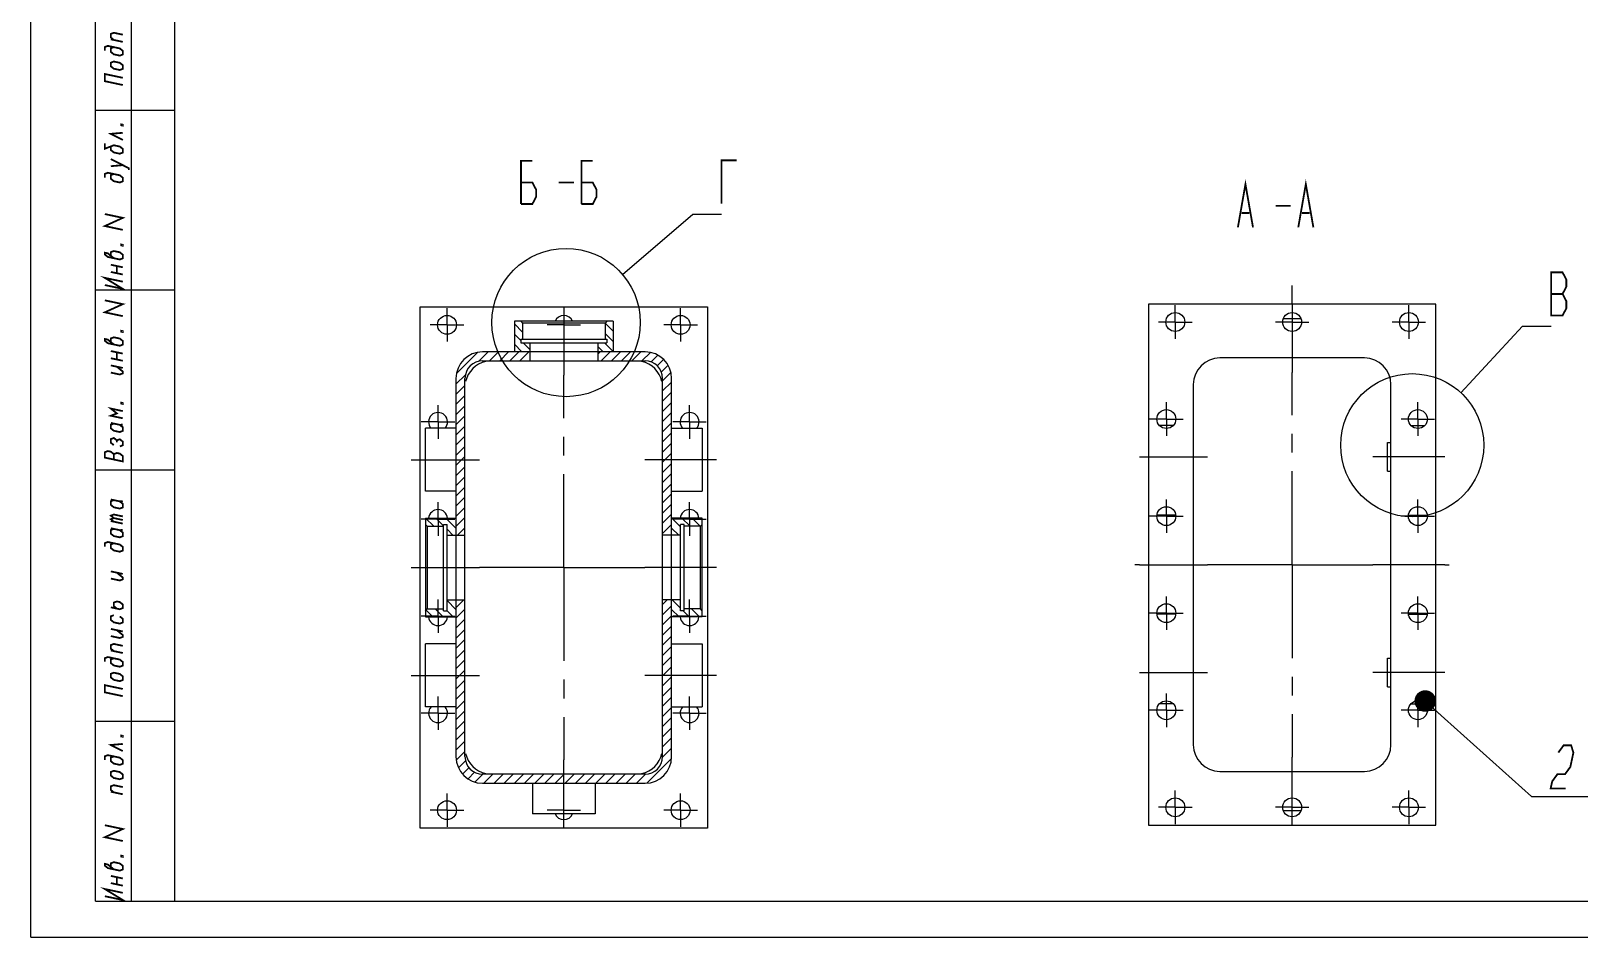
# Model space of a CAD drawing. Header units: millimetres. Extents: x 0 to 630, y 0 to 297.
# Drawn here: x 0 to 215.4, y 0 to 126 of the extents above; entities that cross this region are included whole.
import ezdxf

# ---------------------------------------------------------------- set-up
doc = ezdxf.new("R2010")
doc.units = ezdxf.units.MM
doc.header["$LTSCALE"] = 34.65
doc.linetypes.add('CENTER', pattern=[0.6, 0.375, -0.075, 0.075, -0.075])
doc.layers.get('0').update_dxf_attribs({"linetype": 'CONTINUOUS'})
doc.layers.add('ALL_AXIS', color=7, linetype='CONTINUOUS')
doc.layers.add('ALL_ROUND', color=7, linetype='CONTINUOUS')
doc.styles.get("Standard").update_dxf_attribs({"font": 'txt', "width": 0.7})
doc.dimstyles.get("Standard").update_dxf_attribs({"dimtxt": 3.5, "dimasz": 3, "dimexe": 0.18, "dimexo": 0.0625, "dimgap": 0.09, "dimtad": 1, "dimdec": 5, "dimdsep": 46, "dimtxsty": 'STANDARD', "dimblk": '_FILLED', "dimblk1": '_FILLED', "dimblk2": '_FILLED', "dimcen": 0.09, "dimadec": 0, "dimazin": 0, "dimtol": 1, "dimtp": 1e-05, "dimtm": 1e-05, "dimtfac": 1, "dimtdec": 5, "dimtofl": 0, "dimtmove": 0, "dimatfit": 3, "dimldrblk": '_FILLED', "dimfxl": 1, "dimtolj": 1, "dimarcsym": 0})

# ---------------------------------------------------------------- blocks, each defined once
blk = doc.blocks.new('_FILLED')
at = {"color": 0, "linetype": 'BYBLOCK'}
blk.add_solid([(0, 0), (-1, 0.167), (-1, -0.167)], dxfattribs=at)
blk = doc.blocks.new('BALLOON2001_BL14', base_point=(214.55, 23.1))
at = {"color": 2, "linetype": 'CONTINUOUS'}
blk.add_line((208.78, 19.56), (220.31, 19.56), dxfattribs=at)
at = {"color": 2, "linetype": 'CONTINUOUS', "const_width": 0.25}
blk.add_lwpolyline([(212.5, 25.65), (213.23, 26.65), (214.28, 26.65), (214.6, 25.65), (214.17, 23.65), (213.43, 22.65), (212.38, 22.65), (211.65, 21.65), (211.43, 20.65), (213.53, 20.65)], dxfattribs=at)

msp = doc.modelspace()

# ---------------------------------------------------------------- linework, layer by layer
at = {"color": 7, "linetype": 'CONTINUOUS'}
for p, q in [((0, 0), (0, 297)), ((20, 5), (20, 292)), ((9, 5), (9, 150)), ((14, 5), (14, 150)), ((20, 5), (20, 150)), ((9, 115), (20, 115)), ((9, 90), (20, 90)), ((54.1332047, 15.138315), (54.1332047, 87.638315)), ((54.1332047, 87.638315), (94.1332047, 87.638315)), ((94.1332047, 87.638315), (94.1332047, 15.138315)), ((155.4601285, 88.0381335), (155.4601285, 15.5381335)), ((195.4601285, 88.0381335), (155.4601285, 88.0381335)), ((195.4601285, 15.5381335), (195.4601285, 88.0381335)), ((67.2582047, 85.638315), (67.2582047, 81.388315)), ((81.0082047, 85.638315), (67.2582047, 85.638315)), ((68.1332047, 85.638315), (68.3832047, 85.388315)), ((68.3832047, 85.388315), (68.3832047, 83.138315)), ((79.8832047, 85.388315), (68.3832047, 85.388315)), ((80.1332047, 85.638315), (79.8832047, 85.388315)), ((79.8832047, 85.388315), (79.8832047, 83.138315)), ((81.0082047, 85.638315), (81.0082047, 81.388315)), ((68.1332047, 83.138315), (68.1332047, 82.638315)), ((68.1332047, 83.138315), (80.1332047, 83.138315)), ((68.1332047, 82.638315), (80.1332047, 82.638315)), ((69.3832047, 82.638315), (69.3832047, 80.138315)), ((78.8832047, 82.638315), (78.8832047, 80.138315)), ((80.1332047, 83.138315), (80.1332047, 82.638315)), ((85.4332047, 81.388315), (62.8332047, 81.388315)), ((62.8332047, 80.138315), (85.4332047, 80.138315)), ((185.5101285, 80.5381335), (165.4101285, 80.5381335)), ((59.1332047, 77.688315), (59.1332047, 25.088315)), ((60.3832047, 25.088315), (60.3832047, 77.688315)), ((87.8832047, 25.088315), (87.8832047, 77.688315)), ((89.1332047, 25.088315), (89.1332047, 77.688315)), ((161.7101285, 76.8381335), (161.7101285, 26.7381335)), ((189.2101285, 26.7381335), (189.2101285, 76.8381335)), ((188.7101285, 64.7881335), (188.7101285, 68.7881335)), ((9, 65), (20, 65)), ((54.8832047, 58.263315), (54.8832047, 44.513315)), ((54.8832047, 58.263315), (59.1332047, 58.263315)), ((93.3832047, 58.263315), (89.1332047, 58.263315)), ((93.3832047, 44.513315), (93.3832047, 58.263315)), ((54.8832047, 57.388315), (55.1332047, 57.138315)), ((55.1332047, 57.138315), (55.1332047, 45.638315)), ((55.1332047, 57.138315), (57.3832047, 57.138315)), ((57.3832047, 45.388315), (57.3832047, 57.388315)), ((57.3832047, 57.388315), (57.8832047, 57.388315)), ((57.8832047, 45.388315), (57.8832047, 57.388315)), ((90.8832047, 57.388315), (90.3832047, 57.388315)), ((90.3832047, 45.388315), (90.3832047, 57.388315)), ((90.8832047, 45.388315), (90.8832047, 57.388315)), ((93.1332047, 57.138315), (90.8832047, 57.138315)), ((93.3832047, 57.388315), (93.1332047, 57.138315)), ((93.1332047, 45.638315), (93.1332047, 57.138315)), ((57.8832047, 55.888315), (60.3832047, 55.888315)), ((90.3832047, 55.888315), (87.8832047, 55.888315)), ((54.8832047, 45.388315), (55.1332047, 45.638315)), ((55.1332047, 45.638315), (57.3832047, 45.638315)), ((57.3832047, 45.388315), (57.8832047, 45.388315)), ((57.8832047, 46.888315), (60.3832047, 46.888315)), ((90.3832047, 46.888315), (87.8832047, 46.888315)), ((90.8832047, 45.388315), (90.3832047, 45.388315)), ((93.1332047, 45.638315), (90.8832047, 45.638315)), ((93.3832047, 45.388315), (93.1332047, 45.638315)), ((54.8832047, 44.513315), (59.1332047, 44.513315)), ((93.3832047, 44.513315), (89.1332047, 44.513315)), ((188.7101285, 34.7881335), (188.7101285, 38.7881335)), ((9, 30), (20, 30)), ((85.4332047, 22.638315), (62.8332047, 22.638315)), ((165.4101285, 23.0381335), (185.5101285, 23.0381335)), ((62.8332047, 21.388315), (85.4332047, 21.388315)), ((94.1332047, 15.138315), (54.1332047, 15.138315)), ((155.4601285, 15.5381335), (195.4601285, 15.5381335)), ((9, 5), (20, 5)), ((20, 5), (625, 5)), ((0, 0), (630, 0))]:
    msp.add_line(p, q, dxfattribs=at)
at = {"color": 2, "linetype": 'CONTINUOUS'}
for p, q in [((67.2582047, 85.2641794), (68.3832047, 84.1391794)), ((79.8832047, 85.3671014), (81.0082047, 84.2421014)), ((67.2582047, 83.8499658), (68.1332047, 82.9749658)), ((67.2582047, 82.4357522), (68.305642, 81.388315)), ((68.4698556, 82.638315), (69.3832047, 81.7249658)), ((78.8832047, 82.1244607), (79.6193505, 81.388315)), ((79.7835641, 82.638315), (81.0082047, 81.4136743)), ((79.8832047, 83.9528879), (81.0082047, 82.8278879)), ((62.1442327, 81.3160794), (59.2054403, 78.3772871)), ((63.6306818, 81.388315), (62.3189435, 80.0765767)), ((65.0448953, 81.388315), (63.7948953, 80.138315)), ((66.4591089, 81.388315), (65.2091089, 80.138315)), ((67.8733225, 81.388315), (66.6233225, 80.138315)), ((69.287536, 81.388315), (68.037536, 80.138315)), ((79.187031, 81.388315), (78.8832047, 81.0844888)), ((80.6012445, 81.388315), (79.3512445, 80.138315)), ((82.0154581, 81.388315), (80.7654581, 80.138315)), ((83.4296717, 81.388315), (82.1796717, 80.138315)), ((84.8438852, 81.388315), (83.5938852, 80.138315)), ((86.1735549, 81.3037711), (85.0080988, 80.138315)), ((87.2092483, 80.925251), (86.2694718, 79.9854744)), ((88.0237649, 80.325554), (87.1400816, 79.4418707)), ((60.444943, 78.2025762), (59.1332047, 76.8908379)), ((88.6347396, 79.5223151), (87.7029417, 78.5905172)), ((89.0306182, 78.5039801), (87.8832047, 77.3565667)), ((60.3832047, 76.7266244), (59.1332047, 75.4766244)), ((89.1332047, 77.1923531), (87.8832047, 75.9423531)), ((89.1332047, 75.7781396), (87.8832047, 74.5281396)), ((60.3832047, 75.3124108), (59.1332047, 74.0624108)), ((60.3832047, 73.8981973), (59.1332047, 72.6481973)), ((89.1332047, 74.363926), (87.8832047, 73.113926)), ((60.3832047, 72.4839837), (59.1332047, 71.2339837)), ((89.1332047, 72.9497124), (87.8832047, 71.6997124)), ((89.1332047, 71.5354989), (87.8832047, 70.2854989)), ((60.3832047, 71.0697701), (59.1332047, 69.8197701)), ((60.3832047, 69.6555566), (59.1332047, 68.4055566)), ((89.1332047, 70.1212853), (87.8832047, 68.8712853)), ((60.3832047, 68.241343), (59.1332047, 66.991343)), ((60.3832047, 66.8271294), (59.1332047, 65.5771294)), ((89.1332047, 68.7070718), (87.8832047, 67.4570718)), ((89.1332047, 67.2928582), (87.8832047, 66.0428582)), ((188.7101285, 68.7881335), (189.2101285, 68.7881335)), ((60.3832047, 65.4129159), (59.1332047, 64.1629159)), ((89.1332047, 65.8786446), (87.8832047, 64.6286446)), ((188.7101285, 64.7881335), (189.2101285, 64.7881335)), ((60.3832047, 63.9987023), (59.1332047, 62.7487023)), ((60.3832047, 62.5844888), (59.1332047, 61.3344888)), ((89.1332047, 64.4644311), (87.8832047, 63.2144311)), ((89.1332047, 63.0502175), (87.8832047, 61.8002175)), ((60.3832047, 61.1702752), (59.1332047, 59.9202752)), ((89.1332047, 61.6360039), (87.8832047, 60.3860039)), ((54.9085641, 58.263315), (56.0335641, 57.138315)), ((56.3227776, 58.263315), (57.3832047, 57.2028879)), ((57.7369912, 58.263315), (59.1332047, 56.8671014)), ((60.3832047, 59.7560616), (59.1332047, 58.5060616)), ((60.3832047, 58.3418481), (59.1332047, 57.0918481)), ((89.1332047, 60.2217904), (87.8832047, 58.9717904)), ((89.1332047, 58.8075768), (87.8832047, 57.5575768)), ((89.1585641, 58.263315), (90.3832047, 57.0386743)), ((90.5727776, 58.263315), (91.6977776, 57.138315)), ((91.9869912, 58.263315), (93.1119912, 57.138315)), ((57.8832047, 56.7028879), (58.6977776, 55.888315)), ((60.3832047, 56.9276345), (59.3438852, 55.888315)), ((89.1332047, 57.3933633), (87.8832047, 56.1433633)), ((89.1332047, 56.8744607), (90.1193505, 55.888315)), ((89.1332047, 55.9791497), (89.04237, 55.888315)), ((54.9694234, 45.4745336), (55.930642, 44.513315)), ((56.2198556, 45.638315), (57.3448556, 44.513315)), ((57.8832047, 46.8033929), (59.1332047, 45.5533929)), ((57.8832047, 45.3891794), (58.7590691, 44.513315)), ((60.2433802, 46.888315), (59.1332047, 45.7781396)), ((60.3832047, 45.613926), (59.1332047, 44.363926)), ((88.5276514, 46.888315), (87.8832047, 46.2438683)), ((89.1332047, 46.0796548), (87.8832047, 44.8296548)), ((89.1332047, 45.5607522), (90.180642, 44.513315)), ((89.2198556, 46.888315), (90.3832047, 45.7249658)), ((90.7198556, 45.388315), (91.5948556, 44.513315)), ((91.8840691, 45.638315), (93.0090691, 44.513315)), ((60.3832047, 44.1997124), (59.1332047, 42.9497124)), ((89.1332047, 44.6654412), (87.8832047, 43.4154412)), ((89.1332047, 43.2512276), (87.8832047, 42.0012276)), ((60.3832047, 42.7854989), (59.1332047, 41.5354989)), ((60.3832047, 41.3712853), (59.1332047, 40.1212853)), ((89.1332047, 41.8370141), (87.8832047, 40.5870141)), ((60.3832047, 39.9570718), (59.1332047, 38.7070718)), ((89.1332047, 40.4228005), (87.8832047, 39.1728005)), ((89.1332047, 39.0085869), (87.8832047, 37.7585869)), ((188.7101285, 38.7881335), (189.2101285, 38.7881335)), ((60.3832047, 38.5428582), (59.1332047, 37.2928582)), ((60.3832047, 37.1286446), (59.1332047, 35.8786446)), ((89.1332047, 37.5943734), (87.8832047, 36.3443734)), ((60.3832047, 35.7144311), (59.1332047, 34.4644311)), ((89.1332047, 36.1801598), (87.8832047, 34.9301598)), ((89.1332047, 34.7659463), (87.8832047, 33.5159463)), ((188.7101285, 34.7881335), (189.2101285, 34.7881335)), ((60.3832047, 34.3002175), (59.1332047, 33.0502175)), ((60.3832047, 32.8860039), (59.1332047, 31.6360039)), ((89.1332047, 33.3517327), (87.8832047, 32.1017327)), ((60.3832047, 31.4717904), (59.1332047, 30.2217904)), ((89.1332047, 31.9375191), (87.8832047, 30.6875191)), ((89.1332047, 30.5233056), (87.8832047, 29.2733056)), ((60.3832047, 30.0575768), (59.1332047, 28.8075768)), ((60.3832047, 28.6433633), (59.1332047, 27.3933633)), ((89.1332047, 29.109092), (87.8832047, 27.859092)), ((60.3832047, 27.2291497), (59.1332047, 25.9791497)), ((89.1332047, 26.2806649), (87.8781178, 25.0255779)), ((89.1332047, 27.6948784), (87.8832047, 26.4448784)), ((60.3832047, 25.8149361), (59.1724594, 24.6041908)), ((60.4665099, 24.4840278), (59.4943962, 23.511914)), ((89.1136278, 24.8468744), (85.6746453, 21.4078919)), ((60.9405381, 23.5438424), (60.0568548, 22.660159)), ((61.7184314, 22.9075221), (60.8120239, 22.0011146)), ((62.8634378, 22.638315), (61.7742965, 21.5491736)), ((64.2776514, 22.638315), (63.0276514, 21.388315)), ((65.691865, 22.638315), (64.441865, 21.388315)), ((67.1060785, 22.638315), (65.8560785, 21.388315)), ((68.5202921, 22.638315), (67.2702921, 21.388315)), ((69.9345056, 22.638315), (68.6845056, 21.388315)), ((71.3487192, 22.638315), (70.0987192, 21.388315)), ((72.7629328, 22.638315), (71.5129328, 21.388315)), ((74.1771463, 22.638315), (72.9271463, 21.388315)), ((75.5913599, 22.638315), (74.3413599, 21.388315)), ((77.0055735, 22.638315), (75.7555735, 21.388315)), ((78.419787, 22.638315), (77.169787, 21.388315)), ((79.8340006, 22.638315), (78.5840006, 21.388315)), ((81.2482141, 22.638315), (79.9982141, 21.388315)), ((82.6624277, 22.638315), (81.4124277, 21.388315)), ((84.0766413, 22.638315), (82.8266413, 21.388315)), ((85.4959418, 22.6434019), (84.2408548, 21.388315))]:
    msp.add_line(p, q, dxfattribs=at)
at = {"color": 2, "linetype": 'CONTINUOUS', "const_width": 0.25}
for points in [[(11.5279253, 124.7656998), (11.111259, 125.1042517), (11.111259, 125.6042642), (11.5279253, 125.7656863), (12.7779253, 125.5000012)], [(12.7779253, 124.4999954), (11.111259, 124.8542551)], [(11.5279253, 123.765694), (11.111259, 123.6042526), (11.111259, 123.1042593), (11.5279253, 122.7656882), (12.361259, 122.5885583), (12.7779253, 122.7499997), (12.7779253, 123.249993), (12.361259, 123.5885641), (10.6945927, 123.9428238), (10.2779252, 123.7813824), (10.2779252, 123.2813892)], [(12.361259, 120.588566), (12.7779253, 120.7500073), (12.7779253, 121.2500006), (12.361259, 121.5885718), (11.5279253, 121.7657016), (11.111259, 121.6042603), (11.111259, 121.104267), (11.5279253, 120.7656958), (12.361259, 120.588566)], [(12.7779253, 118.4999991), (10.2779252, 119.0313885), (10.2779252, 120.0313943), (12.7779253, 119.5000049)], [(12.7779253, 112.9791742), (12.7779253, 112.8541663), (12.5695928, 112.8984439), (12.5695928, 113.0234518), (12.7779253, 112.9791742)], [(11.111259, 109.9584311), (11.111259, 109.4584186), (11.5279253, 109.1198666), (12.361259, 108.9427368), (12.7779253, 109.1041589), (12.7779253, 109.6041714), (12.361259, 109.9427234), (11.5279253, 110.1198532), (10.2779252, 109.6355676), (10.2779252, 110.3855576)], [(12.7779253, 110.8541739), (11.111259, 111.7084268), (12.7779253, 111.8541605)], [(13.6112591, 106.6770401), (13.6112591, 106.9270367), (11.111259, 108.2084354)], [(68.1813885, 101.9430231), (68.1813885, 107.9430386), (69.7563885, 107.9430386)], [(76.5813902, 101.9430231), (76.5813902, 107.9430386), (78.1563902, 107.9430386)], [(96.0793643, 102.0149863), (96.0793643, 108.0149826), (98.1793707, 108.0149826)], [(11.5279253, 106.1198685), (11.111259, 105.9584271), (11.111259, 105.4584338), (11.5279253, 105.1198627), (12.361259, 104.9427328), (12.7779253, 105.1041742), (12.7779253, 105.6041675), (12.361259, 105.9427386), (10.6945927, 106.2969983), (10.2779252, 106.1355569), (10.2779252, 105.6355637)], [(11.111259, 107.2084296), (12.7779253, 107.3541632)], [(68.1813885, 101.9430231), (69.7563885, 101.9430231), (70.2813902, 102.9430289), (70.2813902, 103.9430347), (69.7563885, 104.9430212), (68.1813885, 104.9430212)], [(73.4313902, 104.9430212), (75.5313869, 104.9430212)], [(76.5813902, 101.9430231), (78.1563902, 101.9430231), (78.6813869, 102.9430289), (78.6813869, 103.9430347), (78.1563902, 104.9430212), (76.5813902, 104.9430212)], [(167.9164948, 98.7014877), (168.9664883, 104.7014841), (170.0164819, 98.7014877)], [(176.3164819, 98.7014877), (177.3664948, 104.7014841), (178.4164883, 98.7014877)], [(173.1664819, 101.7014859), (175.2664883, 101.7014859)], [(12.7779253, 98.3541687), (10.2779252, 98.8855582), (12.7779253, 100.0208386), (10.2779252, 100.5522281)], [(168.4414819, 100.7014993), (169.4914948, 100.7014993)], [(176.8414883, 100.7014993), (177.8914819, 100.7014993)], [(11.5279253, 94.4115353), (10.6945927, 95.0886584), (10.2779252, 95.177233), (10.2779252, 94.9272171), (10.6945927, 94.5886652), (12.361259, 94.2344055), (12.7779253, 94.3958276), (12.7779253, 94.8958401), (12.361259, 95.2343921), (11.5279253, 95.4115219), (11.111259, 95.2500998), (11.111259, 94.7500873)], [(12.7779253, 96.2708313), (12.7779253, 96.1458426), (12.5695928, 96.1901202), (12.5695928, 96.3151089), (12.7779253, 96.2708313)], [(11.111259, 93.5000848), (12.7779253, 93.1458252)], [(12.7779253, 92.1458386), (11.111259, 92.5000983)], [(11.9445927, 92.3229684), (11.9445927, 93.322955)], [(10.2779252, 90.6772165), (12.7779253, 90.145827), (10.2779252, 91.6772223), (12.7779253, 91.1458328)], [(211.50983, 86.4402896), (213.08483, 86.4402896), (213.6098172, 87.4402762), (213.6098172, 88.440282), (213.08483, 89.4402878), (213.6098172, 90.4402744), (213.6098172, 91.4402802), (213.08483, 92.4402859), (211.50983, 92.4402859), (211.50983, 86.4402896)], [(12.7779253, 86.354176), (10.2779252, 86.8855655), (12.7779253, 88.0208267), (10.2779252, 88.5522162)], [(211.50983, 89.4402878), (213.08483, 89.4402878)], [(12.7779253, 84.2708386), (12.7779253, 84.1458307), (12.5695928, 84.1901083), (12.5695928, 84.3151163), (12.7779253, 84.2708386)], [(11.5279253, 82.4115234), (10.6945927, 83.0886658), (10.2779252, 83.1772211), (10.2779252, 82.9272244), (10.6945927, 82.5886533), (12.361259, 82.2343936), (12.7779253, 82.395835), (12.7779253, 82.8958282), (12.361259, 83.2343994), (11.5279253, 83.4115292), (11.111259, 83.2500879), (11.111259, 82.7500946)], [(11.111259, 81.5000922), (12.7779253, 81.1458325)], [(12.7779253, 80.1458267), (11.111259, 80.5000864)], [(11.9445927, 80.3229565), (11.9445927, 81.3229623)], [(11.111259, 79.5000998), (12.7779253, 79.1458401)], [(11.111259, 78.500094), (12.361259, 78.2343896), (12.7779253, 78.395831), (12.7779253, 78.6458276), (11.9445927, 79.32297)], [(12.7779253, 72.145838), (11.111259, 72.5000977), (11.9445927, 72.8229611), (11.111259, 73.5001035), (12.7779253, 73.1458246)], [(12.7779253, 74.2708383), (12.7779253, 74.1458304), (12.5695928, 74.190108), (12.5695928, 74.315116), (12.7779253, 74.2708383)], [(11.111259, 71.5000919), (12.361259, 71.2344067), (12.7779253, 71.2708401)], [(11.5279253, 71.4115366), (11.111259, 71.2500952), (11.111259, 70.7501019), (11.5279253, 70.4115308), (12.361259, 70.2344009), (12.7779253, 70.3958423), (12.7779253, 70.8958356), (12.361259, 71.2344067)], [(12.361259, 68.2343893), (12.7779253, 68.3958307), (12.7779253, 68.895824), (12.361259, 69.2343951), (11.9445927, 69.072973), (11.5279253, 69.411525), (11.111259, 69.2501028), (11.111259, 68.7500903), (11.5279253, 68.4115384)], [(11.9445927, 68.8229572), (11.9445927, 69.072973)], [(12.7779253, 66.1458417), (12.7779253, 66.8958316), (12.361259, 67.2344028), (11.9445927, 67.3229581), (11.5279253, 67.1615359), (11.111259, 67.5000879), (10.6945927, 67.5886624), (10.2779252, 67.4272211), (10.2779252, 66.6772311), (12.7779253, 66.1458417)], [(11.5279253, 66.4115268), (11.5279253, 67.1615359)], [(11.111259, 60.8542685), (12.361259, 60.5885641), (12.7779253, 60.6249976)], [(11.5279253, 60.765694), (11.111259, 60.6042526), (11.111259, 60.1042593), (11.5279253, 59.7656882), (12.361259, 59.5885583), (12.7779253, 59.7499997), (12.7779253, 60.249993), (12.361259, 60.5885641)], [(11.5279253, 57.7656958), (11.111259, 58.104267), (11.5279253, 58.2656891), (12.7779253, 58.000004)], [(11.5279253, 58.2656891), (11.111259, 58.6042603), (11.5279253, 58.7657016), (12.7779253, 58.4999973)], [(12.7779253, 57.4999915), (11.111259, 57.8542703)], [(11.111259, 56.8542645), (12.361259, 56.5885602), (12.7779253, 56.6249936)], [(11.5279253, 56.76569), (11.111259, 56.6042679), (11.111259, 56.1042554), (11.5279253, 55.7657034), (12.361259, 55.5885736), (12.7779253, 55.7499957), (12.7779253, 56.2500082), (12.361259, 56.5885602)], [(11.5279253, 54.7656976), (11.111259, 54.6042563), (11.111259, 54.104263), (11.5279253, 53.7656918), (12.361259, 53.588562), (12.7779253, 53.7500034), (12.7779253, 54.2499966), (12.361259, 54.5885678), (10.6945927, 54.9428275), (10.2779252, 54.7813861), (10.2779252, 54.2813928)], [(11.111259, 50.8542682), (12.7779253, 50.5000085)], [(11.111259, 49.8542624), (12.361259, 49.588558), (12.7779253, 49.7499994), (12.7779253, 49.999996), (11.9445927, 50.6771384)], [(11.111259, 45.8542584), (12.361259, 45.5885733), (12.7779253, 45.7499954), (12.7779253, 46.2500079), (12.361259, 46.5885599), (11.9445927, 46.6771344), (11.5279253, 46.5156931), (11.5279253, 46.0156998), (11.9445927, 45.6771286)], [(11.5279253, 44.7656973), (11.111259, 44.604256), (11.111259, 44.1042627), (11.5279253, 43.7656915), (12.361259, 43.5885617), (12.7779253, 43.7500031), (12.7779253, 44.2499963), (12.361259, 44.5885675)], [(11.111259, 42.8542603), (12.7779253, 42.5000006)], [(11.111259, 41.8542641), (12.361259, 41.5885693), (12.7779253, 41.7500011), (12.7779253, 41.9999977), (11.9445927, 42.6771304)], [(11.5279253, 38.7656914), (11.111259, 38.6042596), (11.111259, 38.1042567), (11.5279253, 37.7656952), (12.361259, 37.5885654), (12.7779253, 37.7499971), (12.7779253, 38.25), (12.361259, 38.5885616), (10.6945927, 38.9428308), (10.2779252, 38.7813895), (10.2779252, 38.2813962)], [(11.5279253, 39.7656972), (11.111259, 40.1042587), (11.111259, 40.6042616), (11.5279253, 40.7656934), (12.7779253, 40.4999986)], [(12.7779253, 39.5000024), (11.111259, 39.8542621)], [(12.361259, 35.5885634), (12.7779253, 35.7500047), (12.7779253, 36.249998), (12.361259, 36.5885692), (11.5279253, 36.765699), (11.111259, 36.6042577), (11.111259, 36.1042644), (11.5279253, 35.7656932), (12.361259, 35.5885634)], [(12.7779253, 33.4999965), (10.2779252, 34.0313956), (10.2779252, 35.0313918), (12.7779253, 34.5000023)], [(12.7779253, 27.979162), (12.7779253, 27.8541637), (12.5695928, 27.8984509), (12.5695928, 28.0234492), (12.7779253, 27.979162)], [(12.7779253, 25.8541713), (11.111259, 26.7084242), (12.7779253, 26.8541675)], [(11.5279253, 25.1198602), (11.111259, 24.9584285), (11.111259, 24.4584256), (11.5279253, 24.119864), (12.361259, 23.9427342), (12.7779253, 24.104166), (12.7779253, 24.6041689), (12.361259, 24.9427304), (10.6945927, 25.2969901), (10.2779252, 25.1355583), (10.2779252, 24.6355554)], [(12.361259, 21.9427322), (12.7779253, 22.104164), (12.7779253, 22.6041669), (12.361259, 22.9427284), (11.5279253, 23.1198582), (11.111259, 22.9584265), (11.111259, 22.4584236), (11.5279253, 22.1198621), (12.361259, 21.9427322)], [(11.5279253, 20.1198601), (11.111259, 20.4584312), (11.111259, 20.9584245), (11.5279253, 21.1198659), (12.7779253, 20.8541711)], [(12.7779253, 19.8541653), (11.111259, 20.208425)], [(12.7779253, 13.3541661), (10.2779252, 13.8855556), (12.7779253, 15.020836), (10.2779252, 15.5522255)], [(12.7779253, 11.2708287), (12.7779253, 11.1458304), (12.5695928, 11.1901176), (12.5695928, 11.315116), (12.7779253, 11.2708287)], [(11.5279253, 9.4115327), (10.6945927, 10.0886559), (10.2779252, 10.1772208), (10.2779252, 9.9272241), (10.6945927, 9.5886626), (12.361259, 9.2344029), (12.7779253, 9.3958347), (12.7779253, 9.8958376), (12.361259, 10.2343991), (11.5279253, 10.4115289), (11.111259, 10.2500972), (11.111259, 9.7500943)], [(11.111259, 8.5000919), (12.7779253, 8.1458322)], [(10.2779252, 5.6772235), (12.7779253, 5.145834), (10.2779252, 6.6772293), (12.7779253, 6.1458302)], [(12.7779253, 7.145836), (11.111259, 7.5000957)], [(11.9445927, 7.3229659), (11.9445927, 8.322962)]]:
    msp.add_lwpolyline(points, dxfattribs=at)
at = {"color": 2, "linetype": 'CONTINUOUS'}
for centre, radius in [((74.4427666, 85.4653216), 10.3157263), ((192.169598, 68.4018939), 9.9549301)]:
    msp.add_circle(centre, radius, dxfattribs=at)
at = {"color": 7, "linetype": 'CONTINUOUS'}
for centre in [(57.8832047, 85.138315), (90.3832047, 85.138315), (159.2101285, 85.5381335), (175.4601285, 85.5381335), (191.7101285, 85.5381335), (157.9601285, 72.0381335), (192.9601285, 72.0381335), (157.9601285, 58.5381335), (192.9601285, 58.5381335), (157.9601285, 45.0381335), (192.9601285, 45.0381335), (157.9601285, 31.5381335), (192.9601285, 31.5381335), (57.8832047, 17.638315), (90.3832047, 17.638315), (159.2101285, 18.0381335), (175.4601285, 18.0381335), (191.7101285, 18.0381335)]:
    msp.add_circle(centre, 1.3125, dxfattribs=at)
for centre, radius, start, end in [((74.1332047, 85.138315), 1.3125, 22.425681846, 157.574318154), ((62.8332047, 77.688315), 3.7, 90, 180), ((62.8332047, 77.688315), 2.45, 90, 180), ((85.4332047, 77.688315), 3.7, 0, 90), ((85.4332047, 77.688315), 2.45, 0, 90), ((165.4101285, 76.8381335), 3.7, 90, 180), ((185.5101285, 76.8381335), 3.7, 0, 90), ((56.6332047, 71.638315), 1.3125, 318.119705709, 221.880294291), ((91.6332047, 71.638315), 1.3125, 318.119705709, 221.880294291), ((56.6332047, 58.138315), 1.3125, 5.502852663, 174.497147337), ((91.6332047, 58.138315), 1.3125, 5.502852663, 174.497147337), ((56.6332047, 44.638315), 1.3125, 185.502852663, 354.497147337), ((91.6332047, 44.638315), 1.3125, 185.502852663, 354.497147337), ((56.6332047, 31.138315), 1.3125, 138.119705709, 41.880294291), ((91.6332047, 31.138315), 1.3125, 138.119705709, 41.880294291), ((165.4101285, 26.7381335), 3.7, 180, 270), ((185.5101285, 26.7381335), 3.7, 270, 360), ((62.8332047, 25.088315), 3.7, 180, 270), ((62.8332047, 25.088315), 2.45, 180, 270), ((85.4332047, 25.088315), 3.7, 270, 360), ((85.4332047, 25.088315), 2.45, 270, 360), ((74.1332047, 17.638315), 1.3125, 202.425681846, 337.574318154)]:
    msp.add_arc(centre, radius, start, end, dxfattribs=at)
at = {"layer": 'ALL_AXIS', "color": 7, "linetype": 'CENTER'}
for p, q in [((175.4601285, 88.0381335), (175.4601285, 90.6378961)), ((57.8832047, 85.138315), (57.8832047, 87.46644)), ((74.1332047, 87.638315), (74.1332047, 78.138315)), ((90.3832047, 85.138315), (90.3832047, 87.46644)), ((159.2101285, 85.5381335), (159.2101285, 87.8662585)), ((175.4601285, 88.0381335), (175.4601285, 78.5381335)), ((191.7101285, 85.5381335), (191.7101285, 87.8662585)), ((57.8832047, 85.138315), (55.5550797, 85.138315)), ((57.8832047, 85.138315), (57.8832047, 82.81019)), ((57.8832047, 85.138315), (60.2113297, 85.138315)), ((74.1332047, 85.138315), (71.8050797, 85.138315)), ((74.1332047, 85.138315), (76.4613297, 85.138315)), ((90.3832047, 85.138315), (88.0550797, 85.138315)), ((90.3832047, 85.138315), (90.3832047, 82.81019)), ((90.3832047, 85.138315), (92.7113297, 85.138315)), ((159.2101285, 85.5381335), (156.8820035, 85.5381335)), ((159.2101285, 85.5381335), (159.2101285, 83.2100085)), ((159.2101285, 85.5381335), (161.5382535, 85.5381335)), ((175.4601285, 85.5381335), (173.1320035, 85.5381335)), ((175.4601285, 85.5381335), (177.7882535, 85.5381335)), ((191.7101285, 85.5381335), (189.3820035, 85.5381335)), ((191.7101285, 85.5381335), (191.7101285, 83.2100085)), ((191.7101285, 85.5381335), (194.0382535, 85.5381335)), ((74.1332047, 51.388315), (74.1332047, 78.138315)), ((175.4601285, 51.7881335), (175.4601285, 78.5381335)), ((56.6332047, 71.638315), (56.6332047, 73.96644)), ((91.6332047, 71.638315), (91.6332047, 73.96644)), ((157.9601285, 72.0381335), (157.9601285, 74.3662585)), ((192.9601285, 72.0381335), (192.9601285, 74.3662585)), ((56.6332047, 71.638315), (54.3050797, 71.638315)), ((56.6332047, 71.638315), (56.6332047, 69.31019)), ((56.6332047, 71.638315), (58.9613297, 71.638315)), ((91.6332047, 71.638315), (89.3050797, 71.638315)), ((91.6332047, 71.638315), (91.6332047, 69.31019)), ((91.6332047, 71.638315), (93.9613297, 71.638315)), ((157.9601285, 72.0381335), (155.6320035, 72.0381335)), ((157.9601285, 72.0381335), (157.9601285, 69.7100085)), ((157.9601285, 72.0381335), (160.2882535, 72.0381335)), ((192.9601285, 72.0381335), (190.6320035, 72.0381335)), ((192.9601285, 72.0381335), (192.9601285, 69.7100085)), ((192.9601285, 72.0381335), (195.2882535, 72.0381335)), ((154.2101285, 66.7881335), (163.7101285, 66.7881335)), ((196.7101285, 66.7881335), (186.7101285, 66.7881335)), ((52.8832047, 66.388315), (62.3832047, 66.388315)), ((95.3832047, 66.388315), (85.3832047, 66.388315)), ((56.6332047, 58.138315), (56.6332047, 60.46644)), ((91.6332047, 58.138315), (91.6332047, 60.46644)), ((157.9601285, 58.5381335), (157.9601285, 60.8662585)), ((192.9601285, 58.5381335), (192.9601285, 60.8662585)), ((157.9601285, 58.5381335), (155.6320035, 58.5381335)), ((157.9601285, 58.5381335), (157.9601285, 56.2100085)), ((157.9601285, 58.5381335), (160.2882535, 58.5381335)), ((192.9601285, 58.5381335), (190.6320035, 58.5381335)), ((192.9601285, 58.5381335), (195.2882535, 58.5381335)), ((192.9601285, 58.5381335), (192.9601285, 56.2100085)), ((56.6332047, 58.138315), (54.3050797, 58.138315)), ((56.6332047, 58.138315), (56.6332047, 55.81019)), ((56.6332047, 58.138315), (58.9613297, 58.138315)), ((91.6332047, 58.138315), (89.3050797, 58.138315)), ((91.6332047, 58.138315), (93.9613297, 58.138315)), ((91.6332047, 58.138315), (91.6332047, 55.81019)), ((154.2101285, 51.7881335), (153.5771376, 51.7881335)), ((154.2101285, 51.7881335), (163.7101285, 51.7881335)), ((175.4601285, 51.7881335), (163.7101285, 51.7881335)), ((175.4601285, 51.7881335), (175.4601285, 25.0381335)), ((175.4601285, 51.7881335), (186.7101285, 51.7881335)), ((196.7101285, 51.7881335), (186.7101285, 51.7881335)), ((196.7101285, 51.7881335), (197.3168645, 51.7881335)), ((52.8832047, 51.388315), (62.3832047, 51.388315)), ((74.1332047, 51.388315), (62.3832047, 51.388315)), ((74.1332047, 51.388315), (74.1332047, 24.638315)), ((74.1332047, 51.388315), (85.3832047, 51.388315)), ((95.3832047, 51.388315), (85.3832047, 51.388315)), ((56.6332047, 44.638315), (56.6332047, 46.96644)), ((91.6332047, 44.638315), (91.6332047, 46.96644)), ((157.9601285, 45.0381335), (157.9601285, 47.3662585)), ((192.9601285, 45.0381335), (192.9601285, 47.3662585)), ((56.6332047, 44.638315), (54.3050797, 44.638315)), ((56.6332047, 44.638315), (56.6332047, 42.31019)), ((56.6332047, 44.638315), (58.9613297, 44.638315)), ((91.6332047, 44.638315), (89.3050797, 44.638315)), ((91.6332047, 44.638315), (93.9613297, 44.638315)), ((91.6332047, 44.638315), (91.6332047, 42.31019)), ((157.9601285, 45.0381335), (155.6320035, 45.0381335)), ((157.9601285, 45.0381335), (157.9601285, 42.7100085)), ((157.9601285, 45.0381335), (160.2882535, 45.0381335)), ((192.9601285, 45.0381335), (190.6320035, 45.0381335)), ((192.9601285, 45.0381335), (195.2882535, 45.0381335)), ((192.9601285, 45.0381335), (192.9601285, 42.7100085)), ((154.2101285, 36.7881335), (163.7101285, 36.7881335)), ((196.7101285, 36.7881335), (186.7101285, 36.7881335)), ((52.8832047, 36.388315), (62.3832047, 36.388315)), ((95.3832047, 36.388315), (85.3832047, 36.388315)), ((56.6332047, 31.138315), (56.6332047, 33.46644)), ((91.6332047, 31.138315), (91.6332047, 33.46644)), ((157.9601285, 31.5381335), (157.9601285, 33.8662585)), ((192.9601285, 31.5381335), (192.9601285, 33.8662585)), ((56.6332047, 31.138315), (54.3050797, 31.138315)), ((56.6332047, 31.138315), (58.9613297, 31.138315)), ((56.6332047, 31.138315), (56.6332047, 28.81019)), ((91.6332047, 31.138315), (89.3050797, 31.138315)), ((91.6332047, 31.138315), (93.9613297, 31.138315)), ((91.6332047, 31.138315), (91.6332047, 28.81019)), ((157.9601285, 31.5381335), (155.6320035, 31.5381335)), ((157.9601285, 31.5381335), (160.2882535, 31.5381335)), ((157.9601285, 31.5381335), (157.9601285, 29.2100085)), ((192.9601285, 31.5381335), (190.6320035, 31.5381335)), ((192.9601285, 31.5381335), (195.2882535, 31.5381335)), ((192.9601285, 31.5381335), (192.9601285, 29.2100085)), ((74.1332047, 15.138315), (74.1332047, 24.638315)), ((175.4601285, 15.5381335), (175.4601285, 25.0381335)), ((57.8832047, 17.638315), (57.8832047, 19.96644)), ((90.3832047, 17.638315), (90.3832047, 19.96644)), ((159.2101285, 18.0381335), (159.2101285, 20.3662585)), ((191.7101285, 18.0381335), (191.7101285, 20.3662585)), ((57.8832047, 17.638315), (55.5550797, 17.638315)), ((57.8832047, 17.638315), (60.2113297, 17.638315)), ((57.8832047, 17.638315), (57.8832047, 15.31019)), ((74.1332047, 17.638315), (71.8050797, 17.638315)), ((74.1332047, 17.638315), (76.4613297, 17.638315)), ((90.3832047, 17.638315), (88.0550797, 17.638315)), ((90.3832047, 17.638315), (92.7113297, 17.638315)), ((90.3832047, 17.638315), (90.3832047, 15.31019)), ((159.2101285, 18.0381335), (156.8820035, 18.0381335)), ((159.2101285, 18.0381335), (161.5382535, 18.0381335)), ((159.2101285, 18.0381335), (159.2101285, 15.7100085)), ((175.4601285, 18.0381335), (173.1320035, 18.0381335)), ((175.4601285, 18.0381335), (177.7882535, 18.0381335)), ((191.7101285, 18.0381335), (189.3820035, 18.0381335)), ((191.7101285, 18.0381335), (194.0382535, 18.0381335)), ((191.7101285, 18.0381335), (191.7101285, 15.7100085))]:
    msp.add_line(p, q, dxfattribs=at)
at = {"layer": 'ALL_AXIS', "color": 7, "linetype": 'CONTINUOUS'}
for p, q in [((174.2495264, 86.0381335), (176.6707305, 86.0381335)), ((158.9363015, 71.1631335), (156.9839554, 71.1631335)), ((191.9839554, 71.1631335), (193.9363015, 71.1631335)), ((54.8832047, 62.013315), (54.8832047, 70.763315)), ((59.1332047, 70.763315), (54.8832047, 70.763315)), ((89.1332047, 70.763315), (93.3832047, 70.763315)), ((93.3832047, 70.763315), (93.3832047, 62.013315)), ((59.1332047, 62.013315), (54.8832047, 62.013315)), ((89.1332047, 62.013315), (93.3832047, 62.013315)), ((159.2634639, 58.6631335), (156.656793, 58.6631335)), ((191.656793, 58.6631335), (194.2634639, 58.6631335)), ((159.2634639, 44.9131335), (156.656793, 44.9131335)), ((191.656793, 44.9131335), (194.2634639, 44.9131335)), ((54.8832047, 32.013315), (54.8832047, 40.763315)), ((59.1332047, 40.763315), (54.8832047, 40.763315)), ((89.1332047, 40.763315), (93.3832047, 40.763315)), ((93.3832047, 40.763315), (93.3832047, 32.013315)), ((158.9363015, 32.4131335), (156.9839554, 32.4131335)), ((191.9839554, 32.4131335), (193.9363015, 32.4131335)), ((59.1332047, 32.013315), (54.8832047, 32.013315)), ((89.1332047, 32.013315), (93.3832047, 32.013315)), ((69.7582047, 21.388315), (69.7582047, 17.138315)), ((78.5082047, 21.388315), (78.5082047, 17.138315)), ((176.6707305, 17.5381335), (174.2495264, 17.5381335)), ((78.5082047, 17.138315), (69.7582047, 17.138315))]:
    msp.add_line(p, q, dxfattribs=at)
at = {"layer": 'ALL_ROUND', "color": 7, "linetype": 'CONTINUOUS'}
for centre, start, end in [((64.0832047, 76.438315), 102.857142857, 167.142857143), ((84.1832047, 76.438315), 12.857142857, 77.142857143), ((64.0832047, 26.338315), 192.857142857, 257.142857143), ((84.1832047, 26.338315), 282.857142857, 347.142857143)]:
    msp.add_arc(centre, 3.7, start, end, dxfattribs=at)

# ---------------------------------------------------------------- block references
at = {"color": 2, "linetype": 'CONTINUOUS'}
msp.add_blockref('BALLOON2001_BL14', (214.5460105, 23.1022916), dxfattribs=at)

# ---------------------------------------------------------------- leaders
for points, override in [([(82.2898544, 92.1613966), (92.0793675, 100.5149815), (96.0793675, 100.5149815)], {"dimtad": 1, "dimldrblk": 'NONE'}), ([(198.9394473, 75.7005084), (207.5098234, 84.9402814), (211.5098234, 84.9402814)], {"dimtad": 1, "dimldrblk": 'NONE'}), ([(193.9789962, 32.820111), (208.7839908, 19.5574614)], {"dimtad": 0, "dimldrblk": 'DOT'})]:
    msp.add_leader(points, dimstyle='STANDARD', override=override, dxfattribs=at)

doc.saveas('drawing.dxf')
